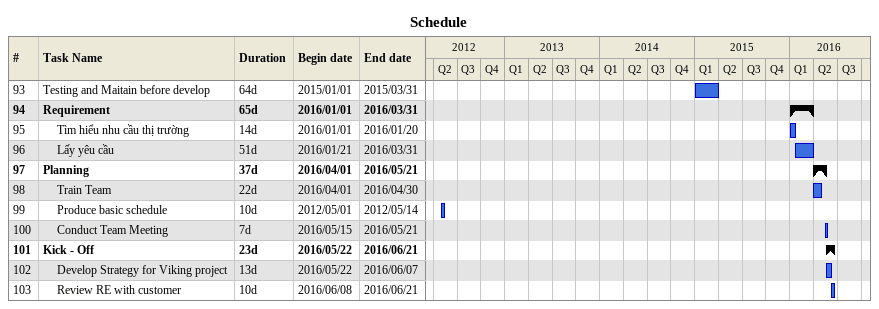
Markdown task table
Schedule

| ID | Level | Task | Duration | Start | Finish |
|---|---|---|---|---|---|
| 93 | 1 | Testing and Maitain before develop | 64d | 2015-01-01 | 2015-03-31 |
| 94 | 1 | **Requirement** | 65d | 2016-01-01 | 2016-03-31 |
| 95 | 2 | Tìm hiểu nhu cầu thị trường | 14d | 2016-01-01 | 2016-01-20 |
| 96 | 2 | Lấy yêu cầu | 51d | 2016-01-21 | 2016-03-31 |
| 97 | 1 | **Planning** | 37d | 2016-04-01 | 2016-05-21 |
| 98 | 2 | Train Team | 22d | 2016-04-01 | 2016-04-30 |
| 99 | 2 | Produce basic schedule | 10d | 2012-05-01 | 2012-05-14 |
| 100 | 2 | Conduct Team Meeting | 7d | 2016-05-15 | 2016-05-21 |
| 101 | 1 | **Kick - Off** | 23d | 2016-05-22 | 2016-06-21 |
| 102 | 2 | Develop Strategy for Viking project | 13d | 2016-05-22 | 2016-06-07 |
| 103 | 2 | Review RE with customer | 10d | 2016-06-08 | 2016-06-21 |
